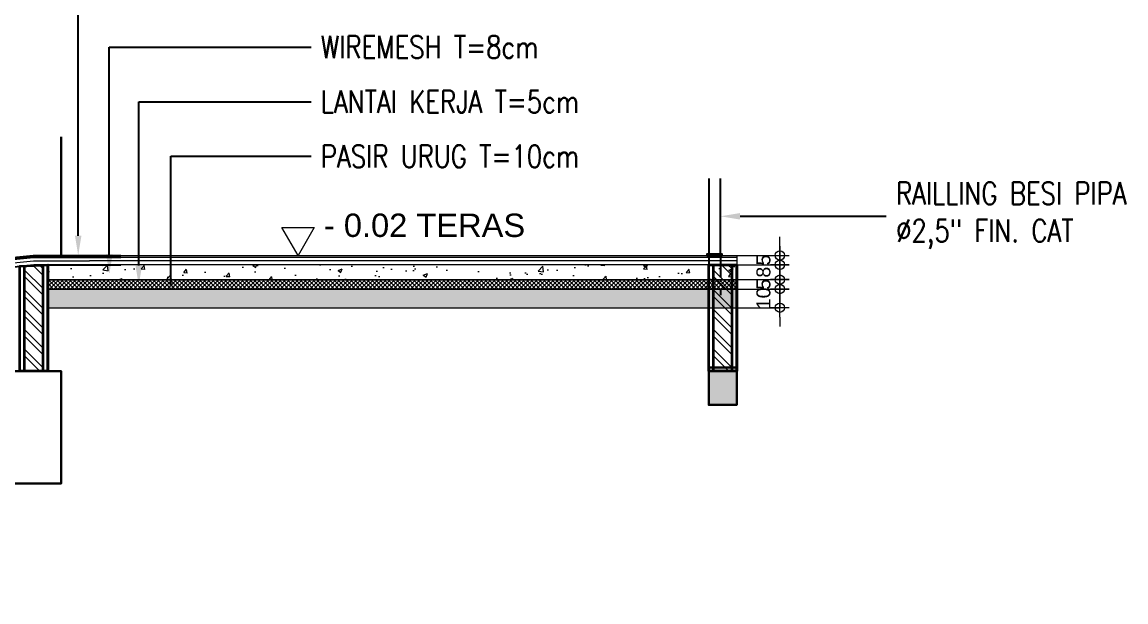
# Model space of a CAD drawing. Header units: millimetres. Extents: x -11 to 1625, y -267 to 180.
# Drawn here: x 1035.74 to 1047.55, y 148.19 to 154.4 of the extents above; entities that cross this region are included whole.
import ezdxf
from ezdxf import colors
from ezdxf.entities.mleader import LeaderData, LeaderLine
from ezdxf.math import Vec2, Vec3
from ezdxf.xclip import XClip

# ---------------------------------------------------------------- set-up
doc = ezdxf.new("R2010")
doc.units = ezdxf.units.MM
doc.header["$XCLIPFRAME"] = 0
doc.linetypes.add('HIDDEN', pattern=[0.375, 0.25, -0.125])
for name, color, linetype, lineweight in [('ars', 11, 'Continuous', 5), ('ARSIR BETON', 47, 'Continuous', 5), ('ARSIR WARNA', 43, 'Continuous', 0), ('balok', 111, 'Continuous', 35), ('blk', 1, 'Continuous', 30), ('CONCRETE', 8, 'Continuous', 5), ('dinding', 5, 'Continuous', 15), ('keramik', 73, 'Continuous', 5), ('KOLOM', 1, 'Continuous', 30), ('lan', 7, 'Continuous', 15), ('not', 7, 'Continuous', 20), ('TEXT KETERANGAN', 7, 'Continuous', 9), ('u', 6, 'Continuous', 20)]:
    doc.layers.add(name, color=color, linetype=linetype, lineweight=lineweight)
doc.layers.add('BESI', color=10, linetype='Continuous')
doc.styles.add('ATTR', font='romans.shx', dxfattribs={"width": 0.8, "height": 1.735066})
doc.styles.add('S', font='SIMPLEX', dxfattribs={"width": 1.1})
doc.styles.get("Standard").update_dxf_attribs({"font": 'ARIALUNI.TTF'})
doc.linetypes.add('BATTING', pattern='A,0.0001,-0.1,[134,ltypeshp.shx,S=0.1,R=0,X=-0.1,Y=0],-0.2,[134,ltypeshp.shx,S=0.1,R=180,X=0.1,Y=0],-0.1', length=0.4001)
doc.dimstyles.new('SK 50', dxfattribs={"dimtxt": 0.25, "dimasz": 0.1, "dimexe": 0, "dimexo": 0, "dimgap": 0.1, "dimtad": 1, "dimdec": 0, "dimlfac": 50, "dimzin": 12, "dimdsep": 46, "dimtxsty": 'Standard', "dimblk": 'BULAT', "dimcen": 0.1, "dimclrd": 256, "dimclre": 256, "dimclrt": 256, "dimadec": 0, "dimazin": 3, "dimtfac": 1, "dimtdec": 0, "dimtofl": 0, "dimtmove": 0, "dimatfit": 3, "dimldrblk": 'BULAT', "dimfxl": 0, "dimtolj": 1, "dimtzin": 0, "dimlwd": -1, "dimlwe": -1, "dimarcsym": 0})
pattern_1 = [(45, (-0.5, 3e-14), (-0.1767767, 0.1767767), []), (45, (-0.4375, 3e-14), (-0.1767767, 0.1767767), [])]

# ---------------------------------------------------------------- blocks, each defined once
blk = doc.blocks.new('D1')
at = {"layer": 'ars'}
h = blk.add_hatch(dxfattribs=at)
h.set_pattern_fill('TEMBOK', color=256, scale=0.25)
h.set_pattern_definition(pattern_1)
h.paths.add_polyline_path([(11.925, 12.05), (9.075, 12.05), (9.075, 11.95), (11.925, 11.95)])
h = blk.add_hatch(dxfattribs=at)
h.set_pattern_fill('TEMBOK', color=256, scale=0.25)
h.set_pattern_definition(pattern_1)
h.paths.add_polyline_path([(11.85, 9.8), (9.15, 9.8), (9.15, 9.7), (11.85, 9.7)])
for points in [[(11.925, 12.05), (9.075, 12.05), (9.075, 11.95), (11.925, 11.95)], [(11.85, 9.8), (9.15, 9.8), (9.15, 9.7), (11.85, 9.7)]]:
    blk.add_lwpolyline(points, close=True, dxfattribs=at)
at = {"layer": 'dinding'}
for points in [[(11.925, 12.075), (9.075, 12.075), (9.075, 11.925), (11.925, 11.925)], [(11.85, 9.825), (9.15, 9.825), (9.15, 9.675), (11.85, 9.675)]]:
    blk.add_lwpolyline(points, close=True, dxfattribs=at)
blk = doc.blocks.new('BULAT')
for p, q in [((-1, 0), (1, 0)), ((0, -1), (0, 1))]:
    blk.add_line(p, q)
blk.add_circle((0, 0), 0.5)
blk = doc.blocks.new('*D1308')
at = {"layer": 'Defpoints', "color": 0}
for p in [(1043.388, 151.543), (1043.388, 151.343), (1043.85, 151.343)]:
    blk.add_point(p, dxfattribs=at)
at = {"layer": 'u'}
for p, q in [((1043.85, 151.643), (1043.85, 151.743)), ((1043.388, 151.543), (1043.85, 151.543)), ((1043.388, 151.343), (1043.85, 151.343)), ((1043.85, 151.243), (1043.85, 151.143))]:
    blk.add_line(p, q, dxfattribs=at)
at = {"layer": 'u', "xscale": 0.1, "yscale": 0.1, "zscale": 0.1}
for p, rotation in [((1043.85, 151.543), 270), ((1043.85, 151.343), 90)]:
    blk.add_blockref('BULAT', p, dxfattribs=dict(at, rotation=rotation))
at = {"layer": 'u', "insert": (1043.674, 151.443), "char_height": 0.15, "attachment_point": 5, "rotation": 90}
blk.add_mtext('\\A1;10', dxfattribs=at)
blk = doc.blocks.new('*D1309')
at = {"layer": 'Defpoints', "color": 0}
for p in [(1043.388, 151.643), (1043.85, 151.643), (1043.388, 151.543)]:
    blk.add_point(p, dxfattribs=at)
at = {"layer": 'u'}
for p, q in [((1043.85, 151.743), (1043.85, 151.843)), ((1043.388, 151.643), (1043.85, 151.643)), ((1043.388, 151.543), (1043.85, 151.543)), ((1043.85, 151.443), (1043.85, 151.343))]:
    blk.add_line(p, q, dxfattribs=at)
at = {"layer": 'u', "xscale": 0.1, "yscale": 0.1, "zscale": 0.1}
for p, rotation in [((1043.85, 151.643), 270), ((1043.85, 151.543), 90)]:
    blk.add_blockref('BULAT', p, dxfattribs=dict(at, rotation=rotation))
at = {"layer": 'u', "insert": (1043.674, 151.593), "char_height": 0.15, "attachment_point": 5, "rotation": 90}
blk.add_mtext('\\A1;5', dxfattribs=at)
blk = doc.blocks.new('*D1310')
at = {"layer": 'Defpoints', "color": 0}
for p in [(1043.388, 151.803), (1043.85, 151.803), (1043.388, 151.643)]:
    blk.add_point(p, dxfattribs=at)
at = {"layer": 'u'}
for p, q in [((1043.85, 151.903), (1043.85, 152.003)), ((1043.388, 151.803), (1043.85, 151.803)), ((1043.388, 151.643), (1043.85, 151.643)), ((1043.85, 151.543), (1043.85, 151.443))]:
    blk.add_line(p, q, dxfattribs=at)
at = {"layer": 'u', "xscale": 0.1, "yscale": 0.1, "zscale": 0.1}
for p, rotation in [((1043.85, 151.803), 270), ((1043.85, 151.643), 90)]:
    blk.add_blockref('BULAT', p, dxfattribs=dict(at, rotation=rotation))
at = {"layer": 'u', "insert": (1043.674, 151.723), "char_height": 0.15, "attachment_point": 5, "rotation": 90}
blk.add_mtext('\\A1;8', dxfattribs=at)
blk = doc.blocks.new('*D1311')
at = {"layer": 'Defpoints', "color": 0}
for p in [(1043.388, 151.903), (1043.85, 151.903), (1043.388, 151.803)]:
    blk.add_point(p, dxfattribs=at)
at = {"layer": 'u'}
for p, q in [((1043.85, 152.003), (1043.85, 152.103)), ((1043.388, 151.903), (1043.85, 151.903)), ((1043.388, 151.803), (1043.85, 151.803)), ((1043.85, 151.703), (1043.85, 151.603))]:
    blk.add_line(p, q, dxfattribs=at)
at = {"layer": 'u', "xscale": 0.1, "yscale": 0.1, "zscale": 0.1}
for p, rotation in [((1043.85, 151.903), 270), ((1043.85, 151.803), 90)]:
    blk.add_blockref('BULAT', p, dxfattribs=dict(at, rotation=rotation))
at = {"layer": 'u', "insert": (1043.674, 151.853), "char_height": 0.15, "attachment_point": 5, "rotation": 90}
blk.add_mtext('\\A1;5', dxfattribs=at)
blk = doc.blocks.new('PEIL')
blk.add_lwpolyline([(-0.188, 0.325), (0.188, 0.325), (0, 0)], close=True)
at = {"style": 'S', "width": 1.1, "flags": 4}
blk.add_attdef('CAT', (0.265, 0.036), '', height=0.2, dxfattribs=at)

msp = doc.modelspace()

# ---------------------------------------------------------------- hatches: boundary and pattern name
at = {"layer": 'ars'}
h = msp.add_hatch(dxfattribs=at)
h.set_pattern_fill('ANSI32', color=256, scale=0.4, style=0)
h.set_pattern_definition([(135, (1037.16298, 150.98284), (0.106066, 0.106066), []), (135, (1037.09227, 150.98284), (0.106066, 0.106066), [])])
h.paths.add_polyline_path([(1035.7629762, 150.6628426), (1035.9629762, 150.6628426), (1035.9629762, 151.8028427), (1035.7635935, 151.7904356)])
h = msp.add_hatch(dxfattribs=at)
h.set_pattern_fill('ANSI32', color=256, scale=0.4, style=0)
h.set_pattern_definition([(135, (1044.53799, 150.98284), (0.106066, 0.106066), []), (135, (1044.46728, 150.98284), (0.106066, 0.106066), [])])
h.paths.add_polyline_path([(1043.1379872, 150.6628426), (1043.3379872, 150.6628426), (1043.3379872, 151.8028427), (1043.1386044, 151.8028428)])
at = {"layer": 'ARSIR BETON'}
h = msp.add_hatch(dxfattribs=at)
h.set_pattern_fill('AR-CONC', color=256, scale=0.0025, style=0)
h.set_pattern_definition([(50, (787.71915, 77.232), (0.45546167, -0.0398477), [0.047625, -0.523875]), (355, (787.71915, 77.232), (-0.0881071, 0.4776416), [0.0381, -0.4191]), (100.451, (787.7571, 77.22866), (0.36735625, 0.4377917), [0.040475, -0.445225]), (46.1842, (787.71915, 77.359), (0.6776976, -0.1051058), [0.0714375, -0.7858125]), (96.6356, (787.7756, 77.3502), (0.5935106, 0.6185639), [0.0607125, -0.6678375]), (351.184, (787.71915, 77.359), (0.5935115, 0.6185628), [0.05715, -0.62865]), (21, (787.78265, 77.32723), (0.3790372, -0.2556638), [0.047625, -0.523875]), (326, (787.78265, 77.32723), (0.1545051, 0.4604699), [0.0381, -0.4191]), (71.4514, (787.81423, 77.30593), (0.5335412, 0.20480714), [0.040475, -0.445225]), (37.5, (787.71915, 77.23198), (0.00772151, 0.2113876), [0, -0.41402, 0, -0.42545, 0, -0.4206875]), (7.5, (787.71915, 77.23198), (0.16704916, 0.25045144), [0, -0.24257, 0, -0.404495, 0, -0.1603375]), (327.5, (787.57754, 77.23198), (0.33897649, -0.01432186), [0, -0.15875, 0, -0.4953, 0, -0.657225]), (317.5, (787.51404, 77.23198), (0.37032295, 0.06356623), [0, -0.206375, 0, -0.32893, 0, -0.466725])])
h.paths.add_polyline_path([(1036.0129762, 151.8028427), (1036.0129762, 151.6428428), (1043.3879887, 151.6428428), (1043.3879887, 151.8028428)])
h = msp.add_hatch(dxfattribs=at)
h.set_pattern_fill('ANSI37', color=256, scale=0.01, style=0)
h.set_pattern_definition([(45, (940.369104, 171.949298), (-0.02245064, 0.02245064), []), (135, (940.369104, 171.949298), (-0.02245064, -0.02245064), [])])
h.paths.add_polyline_path([(1043.3879887, 151.6428428), (1036.0129762, 151.6428428), (1036.0129762, 151.5428428), (1043.3879887, 151.5428428)])
h = msp.add_hatch(dxfattribs=at)
h.set_pattern_fill('AR-SAND', color=256, scale=0.002, style=0)
h.set_pattern_definition([(37.5, (594.37992, 175.39264), (-0.003200063, 0.097882647), [0, -0.077216, 0, -0.08636, 0, -0.08255]), (7.5, (594.37992, 175.39264), (0.089904657, 0.14336502), [0, -0.041656, 0, -0.069596, 0, -0.02667]), (327.5, (594.31743, 175.39264), (0.158198474, 0.000287437), [0, -0.0254, 0, -0.09144, 0, -0.11938]), (317.5, (594.31743, 175.39264), (0.15271129, 0.044585865), [0, -0.0127, 0, -0.059944, 0, -0.06858])])
h.paths.add_polyline_path([(1036.0129762, 151.5428428), (1036.0129762, 151.3428428), (1043.3879887, 151.3428428), (1043.3879887, 151.5428428)])
at = {"layer": 'CONCRETE'}
msp.add_hatch(color=256, dxfattribs=at).paths.add_polyline_path([(1043.3878125, 150.7028427), (1043.0880393, 150.7028427), (1043.0880393, 150.3031451), (1043.3878125, 150.3031451)])

# ---------------------------------------------------------------- linework, layer by layer
for points in [[(1022.8227935, 150.7028427), (1023.8579887, 150.7028427), (1035.8579887, 151.9028427), (1036.7942544, 151.9028427)], [(1022.8227935, 150.6828427), (1023.8589862, 150.6828427), (1035.8589862, 151.8828427), (1036.7942544, 151.8828427)], [(1022.8227935, 150.6028427), (1023.8629762, 150.6028427), (1035.8629762, 151.8028427), (1036.7942544, 151.8028427)]]:
    msp.add_lwpolyline(points)
at = {"lineweight": 9}
msp.add_lwpolyline([(1036.0129762, 151.3428428), (1043.3879887, 151.3428428)], dxfattribs=at)
at = {"layer": 'ARSIR WARNA', "linetype": 'BATTING', "ltscale": 0.1}
for points in [[(1022.8227935, 150.6428427), (1023.8609812, 150.6428427), (1035.8609812, 151.8428427), (1036.4579887, 151.8428428)], [(1043.3879887, 151.8428428), (1036.4579887, 151.8428428)]]:
    msp.add_lwpolyline(points, dxfattribs=at)
at = {"layer": 'balok'}
for p, q in [((1035.7629762, 150.6628426), (1035.7635935, 151.7904356)), ((1035.9629762, 150.6628426), (1035.9629762, 151.8028427)), ((1036.0129762, 150.6628426), (1036.0129762, 151.8028427)), ((1043.1379872, 150.6628426), (1043.1386044, 151.8028428)), ((1043.3379872, 150.6628426), (1043.3379872, 151.8028427)), ((1043.3879872, 150.6628426), (1043.3879872, 151.8028427))]:
    msp.add_line(p, q, dxfattribs=at)
for points in [[(1036.0129762, 150.6628426), (1035.7129762, 150.6628426), (1035.7144614, 151.7879912), (1036.0129762, 151.8028427)], [(1043.3879872, 150.6628426), (1043.0879872, 150.6628426), (1043.0894723, 151.8028428), (1043.3879872, 151.8028427)]]:
    msp.add_lwpolyline(points, close=True, dxfattribs=at)
at = {"layer": 'BESI'}
msp.add_lwpolyline([(1043.0879602, 152.7269686), (1043.0879602, 151.9154589), (1043.212539, 151.9154589), (1043.212539, 152.7269686)], dxfattribs=at)
msp.add_lwpolyline([(1043.0680276, 151.9028427), (1043.2324716, 151.9028427), (1043.2324716, 151.9154589), (1043.0680276, 151.9154589)], close=True, dxfattribs=at)
at = {"layer": 'BESI', "linetype": 'HIDDEN'}
for points in [[(1043.0879602, 151.9154589), (1043.0879602, 151.4777348)], [(1043.212539, 151.9154589), (1043.212539, 151.4777348)]]:
    msp.add_lwpolyline(points, dxfattribs=at)
at = {"layer": 'blk'}
msp.add_lwpolyline([(1035.5579887, 149.4628426), (1036.1579887, 149.4628426), (1036.1579887, 150.6628426), (1035.5579887, 150.6628426)], close=True, dxfattribs=at)
at = {"layer": 'KOLOM'}
msp.add_lwpolyline([(1036.1579887, 151.9028427), (1036.1579887, 153.1710988)], dxfattribs=at)
for points in [[(1043.3878125, 150.3028429), (1043.0878127, 150.3028429), (1043.0878127, 150.7028427), (1043.3878125, 150.7028427)], [(1043.0880393, 150.3031451), (1043.3878125, 150.3031451), (1043.3878125, 150.7028427), (1043.0880393, 150.7028427)]]:
    msp.add_lwpolyline(points, close=True, dxfattribs=at)
at = {"layer": 'lan'}
for p, q in [((1036.4579887, 151.9028427), (1043.3879887, 151.9028427)), ((1043.3879887, 151.8028428), (1036.4579887, 151.8028428)), ((1043.3879887, 151.5428428), (1036.0129762, 151.5428428))]:
    msp.add_line(p, q, dxfattribs=at)
for points in [[(1036.4579887, 151.8828427), (1043.3879887, 151.8828427)], [(1043.3879887, 151.8028428), (1036.7753231, 151.8028428)], [(1036.0129762, 151.6428428), (1043.3879887, 151.6428428)], [(1043.3879887, 151.6428428), (1036.0129762, 151.6428428)], [(1036.0129762, 151.5428428), (1043.3879887, 151.5428428)]]:
    msp.add_lwpolyline(points, dxfattribs=at)
at = {"layer": 'u'}
msp.add_lwpolyline([(1043.3879887, 151.9028427), (1043.3879887, 151.8028428)], dxfattribs=at)

# ---------------------------------------------------------------- block references
at = {"layer": 'keramik', "color": 4}
ref = msp.add_blockref('D1', (1022.7700032, 169.4561727), dxfattribs=dict(at, xscale=2, yscale=2, zscale=2, rotation=270))
XClip(ref).set_block_clipping_path([(11.5969410559, 1.27248849), (13.9376401088, 12.5098056327)])
at = {"layer": 'not'}
ref = msp.add_blockref('PEIL', (1038.692403, 151.9028427), dxfattribs=dict(at, xscale=0.9237604307034012, yscale=0.9237604307034012, zscale=0.9237604307034012))
ref.add_attrib('CAT', '- 0.02 TERAS', (1038.9687355, 152.1001486), dxfattribs={"layer": '0', "height": 0.25, "flags": 4})

# ---------------------------------------------------------------- dimensions: what is measured, and where the dimension line sits
at = {"layer": 'u'}
for base, p1, p2, picture, middle in [((1043.8504337, 151.9028427), (1043.3879887, 151.8028428), (1043.3879887, 151.9028427), '*D1311', (1043.8504337, 151.8528427)), ((1043.8504947, 151.8028428), (1043.3879887, 151.6428428), (1043.3879887, 151.8028428), '*D1310', (1043.8504947, 151.7228428)), ((1043.8504337, 151.6428428), (1043.3879887, 151.5428428), (1043.3879887, 151.6428428), '*D1309', (1043.8504337, 151.5928428)), ((1043.8504947, 151.3428428), (1043.3879887, 151.5428428), (1043.3879887, 151.3428428), '*D1308', (1043.8504947, 151.4428428))]:
    dim = msp.add_linear_dim(base=base, p1=p1, p2=p2, angle=90, dimstyle='SK 50', override={"dimtxt": 0.15}, dxfattribs=at)
    dim.commit()
    dim.dimension.update_dxf_attribs({"geometry": picture, "text_midpoint": middle, "dimtype": 160})

# ---------------------------------------------------------------- leaders
at = {"layer": 'TEXT KETERANGAN'}
ml = msp.add_multileader_mtext('Standard', dxfattribs=at)
ml.set_content('{\\C90;KERAMIK UN-POLISHED \\P40x40cm}', color=256, style='ATTR')
ml.set_leader_properties()
ml.build(insert=Vec2(0, 0))
ml.multileader.update_dxf_attribs({"text_left_attachment_type": 2, "text_right_attachment_type": 2, "dogleg_length": 2.367, "arrow_head_size": 0.2110034})
ctx = ml.context
ctx.base_point, ctx.char_height, ctx.arrow_head_size, ctx.landing_gap_size, ctx.plane_origin = Vec3(1038.8307107, 154.8243277), 0.24, 0.2110034, 0.1055017, Vec3(1041.5586771, 153.9934677)
ctx.left_attachment, ctx.right_attachment = 2, 2
notes = []
notes.append((ctx, [(0, (1, 1, 0), (1036.3386974, 154.8243277), (1, 0), 2.4920133, [(0, [(1036.3386974, 151.9028427)], 0, [])])]))
ctx.mtext.insert, ctx.mtext.flow_direction = Vec3(1038.9362124, 155.1443277), 5
ml = msp.add_multileader_mtext('Standard', dxfattribs=at)
ml.set_content('{\\C90;WIREMESH T=8cm}', color=256, style='ATTR')
ml.set_leader_properties()
ml.build(insert=Vec2(0, 0))
ml.multileader.update_dxf_attribs({"text_left_attachment_type": 2, "text_right_attachment_type": 2, "dogleg_length": 2.367, "arrow_head_size": 0.2110034})
ctx = ml.context
ctx.base_point, ctx.char_height, ctx.arrow_head_size, ctx.landing_gap_size, ctx.plane_origin = Vec3(1038.8307107, 154.1322712), 0.24, 0.2110034, 0.1055017, Vec3(1041.5586771, 153.4089637)
ctx.left_attachment, ctx.right_attachment = 2, 2
notes.append((ctx, [(0, (1, 1, 0), (1036.6719281, 154.1322712), (1, 0), 2.1587827, [(0, [(1036.6719281, 151.7028429)], 0, [])])]))
ctx.mtext.insert, ctx.mtext.flow_direction = Vec3(1038.9362124, 154.2522712), 5
ml = msp.add_multileader_mtext('Standard', dxfattribs=at)
ml.set_content('{\\C90;LANTAI KERJA T=5cm}', color=256, style='ATTR')
ml.set_leader_properties()
ml.build(insert=Vec2(0, 0))
ml.multileader.update_dxf_attribs({"text_left_attachment_type": 2, "text_right_attachment_type": 2, "dogleg_length": 2.367, "arrow_head_size": 0.2110034})
ctx = ml.context
ctx.base_point, ctx.char_height, ctx.arrow_head_size, ctx.landing_gap_size, ctx.plane_origin = Vec3(1038.8307107, 153.5477672), 0.24, 0.2110034, 0.1055017, Vec3(1041.5586771, 152.8244597)
ctx.left_attachment, ctx.right_attachment = 2, 2
notes.append((ctx, [(0, (1, 1, 0), (1036.9869777, 153.5477672), (1, 0), 1.843733, [(0, [(1036.9869777, 151.5823977)], 0, [])])]))
ctx.mtext.insert, ctx.mtext.flow_direction = Vec3(1038.9362124, 153.6677672), 5
ml = msp.add_multileader_mtext('Standard', dxfattribs=at)
ml.set_content('{\\C90;PASIR URUG T=10cm}', color=256, style='ATTR')
ml.set_leader_properties()
ml.build(insert=Vec2(0, 0))
ml.multileader.update_dxf_attribs({"text_left_attachment_type": 2, "text_right_attachment_type": 2, "dogleg_length": 2.367, "arrow_head_size": 0.2110034})
ctx = ml.context
ctx.base_point, ctx.char_height, ctx.arrow_head_size, ctx.landing_gap_size, ctx.plane_origin = Vec3(1038.8307107, 152.9632633), 0.24, 0.2110034, 0.1055017, Vec3(1041.5586771, 152.2399557)
ctx.left_attachment, ctx.right_attachment = 2, 2
notes.append((ctx, [(0, (1, 1, 0), (1037.330587, 152.9632633), (1, 0), 1.5001237, [(0, [(1037.330587, 151.3827608)], 0, [])])]))
ctx.mtext.insert, ctx.mtext.flow_direction = Vec3(1038.9362124, 153.0832633), 5
ml = msp.add_multileader_mtext('Standard', dxfattribs=at)
ml.set_content('{\\C90;RAILLING BESI PIPA\\P%%C2,5" FIN. CAT}', color=256, style='ATTR')
ml.set_leader_properties()
ml.build(insert=Vec2(0, 0))
ml.multileader.update_dxf_attribs({"text_left_attachment_type": 2, "text_right_attachment_type": 2, "dogleg_length": 2.367, "arrow_head_size": 0.2110034})
ctx = ml.context
ctx.base_point, ctx.char_height, ctx.arrow_head_size, ctx.landing_gap_size, ctx.plane_origin = Vec3(1044.9876893, 152.3212138), 0.24, 0.2110034, 0.1055017, Vec3(1047.7156556, 151.5979063)
ctx.left_attachment, ctx.right_attachment = 2, 2
notes.append((ctx, [(0, (1, 1, 0), (1043.8620664, 152.3212138), (1, 0), 1.1256229, [(0, [(1043.212539, 152.3212138)], 0, [])])]))
ctx.mtext.insert, ctx.mtext.flow_direction = Vec3(1045.093191, 152.6869281), 5
for ctx, leaders in notes:
    for number, flags, end, landing, length, lines in leaders:
        leader = LeaderData()
        leader.index, (leader.has_last_leader_line, leader.has_dogleg_vector, leader.attachment_direction) = number, flags
        leader.last_leader_point, leader.dogleg_vector, leader.dogleg_length = Vec3(end), Vec3(landing), length
        for number, points, colour, breaks in lines:
            line = LeaderLine()
            line.index, line.vertices, line.color, line.breaks = number, Vec3.list(points), colors.encode_raw_color(colour), breaks
            leader.lines.append(line)
        ctx.leaders.append(leader)

doc.saveas('drawing.dxf')
